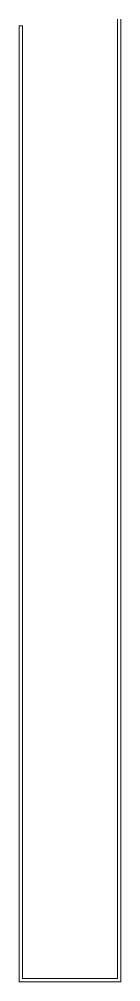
# Model space of a CAD drawing. Header units: millimetres. Extents: x 19.1 to 25.7, y 16.7 to 79.
import ezdxf

# ---------------------------------------------------------------- set-up
doc = ezdxf.new("R2010")
doc.units = ezdxf.units.MM
doc.layers.add('TOP_Full_CutOut_90_2', color=7, linetype='Continuous', lineweight=9)

msp = doc.modelspace()

# ---------------------------------------------------------------- linework, layer by layer
at = {"layer": 'TOP_Full_CutOut_90_2'}
msp.add_lwpolyline([(25.467741, 79.006433), (25.467741, 73.305957), (25.467741, 16.880947), (19.301072, 16.880947), (19.301072, 78.58136), (19.101072, 78.581356), (19.101072, 16.680947), (25.667741, 16.680947), (25.667741, 79.006446)], dxfattribs=at)

doc.saveas('drawing.dxf')
